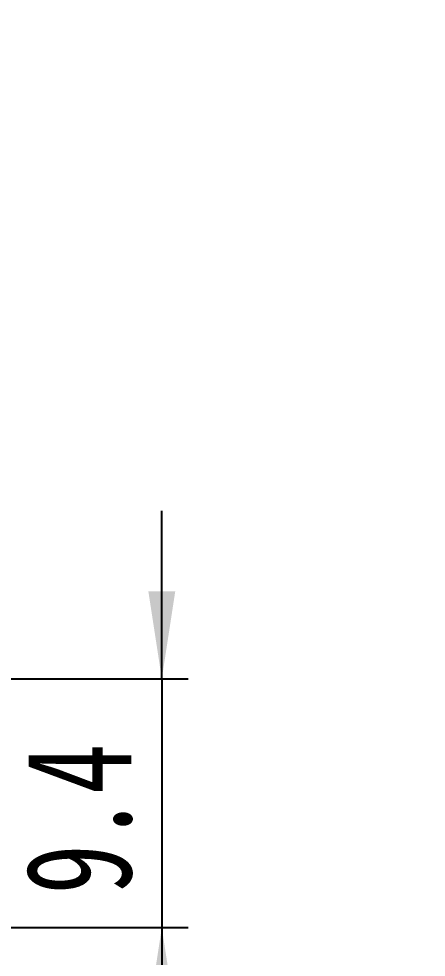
# Paper-space layout '시트2-ENG' of a CAD drawing. Header units: millimetres. Extents: x 5 to 415, y 5 to 292.
# Drawn here: x 64.25 to 79.67, y 170.01 to 205.5 of the extents above; entities that cross this region are included whole.
import ezdxf

# ---------------------------------------------------------------- set-up
doc = ezdxf.new("R2010")
doc.units = ezdxf.units.MM
doc.linetypes.add('CENTERX2', pattern=[20.32, 12.7, -2.54, 2.54, -2.54])
doc.layers.add('CENTER_LINE', color=7, linetype='CENTERX2')
doc.styles.add('SLDTEXTSTYLE0', font='TXT', dxfattribs={"width": 0.7})
doc.dimstyles.new('SLDDIMSTYLE2', dxfattribs={"dimtxt": 4, "dimasz": 3.302, "dimexe": 0, "dimexo": 0.0625, "dimgap": 1, "dimtad": 0, "dimtih": 1, "dimtoh": 1, "dimdec": 1, "dimrnd": 1e-09, "dimzin": 12, "dimdsep": 46, "dimtxsty": 'SLDTEXTSTYLE0', "dimsah": 1, "dimcen": 0, "dimadec": 0, "dimazin": 3, "dimtol": 1, "dimtp": 0.1, "dimtm": 0.1, "dimtfac": 1, "dimtdec": 1, "dimtmove": 0, "dimatfit": 3, "dimfxl": 1, "dimfrac": 2, "dimtolj": 1, "dimarcsym": 0})
doc.dimstyles.new('SLDDIMSTYLE8', dxfattribs={"dimtxt": 4, "dimasz": 3.302, "dimexe": 0, "dimexo": 0.0625, "dimgap": 1, "dimtad": 1, "dimdec": 1, "dimrnd": 1e-09, "dimzin": 12, "dimdsep": 46, "dimtxsty": 'SLDTEXTSTYLE0', "dimsah": 1, "dimcen": 0.09, "dimadec": 0, "dimazin": 3, "dimtfac": 1, "dimtdec": 1, "dimtmove": 0, "dimatfit": 0, "dimfxl": 1, "dimfrac": 2, "dimtolj": 1, "dimtzin": 12, "dimarcsym": 0})

# ---------------------------------------------------------------- blocks, each defined once
blk = doc.blocks.new('_D_30')
at = {"layer": 'CENTER_LINE'}
for p, q in [((100.591, 222.962), (64.57, 222.962)), ((109.641, 182.248), (100.591, 222.962)), ((110.401, 178.831), (109.641, 182.248)), ((110.401, 178.831), (111.779, 172.633))]:
    blk.add_line(p, q, dxfattribs=at)
for points in [[(109.641, 182.248), (109.421, 185.581), (108.429, 185.361)], [(110.401, 178.831), (110.621, 175.498), (111.613, 175.718)]]:
    blk.add_solid(points, dxfattribs=at)
at = {"layer": 'CENTER_LINE', "attachment_point": 1, "style": 'SLDTEXTSTYLE0'}
for s, insert, char_height in [('%%c', (64.57, 228.118), 4), ('3.5', (68.998, 228.118), 4), ('HOLE', (86.515, 228.118), 4), ('±0.1', (77.459, 226.77), 2.8)]:
    blk.add_mtext(s, dxfattribs=dict(at, insert=insert, char_height=char_height))
blk = doc.blocks.new('_D_42')
at = {"layer": 'CENTER_LINE'}
for p, q in [((69.666, 180.54), (69.666, 186.89)), ((62.215, 180.54), (70.666, 180.54)), ((69.666, 180.54), (69.666, 171.126)), ((63.94, 171.126), (70.666, 171.126)), ((69.666, 171.126), (69.666, 164.776))]:
    blk.add_line(p, q, dxfattribs=at)
for points in [[(69.666, 180.54), (70.174, 183.842), (69.158, 183.842)], [(69.666, 171.126), (69.158, 167.824), (70.174, 167.824)]]:
    blk.add_solid(points, dxfattribs=at)
at = {"layer": 'CENTER_LINE', "insert": (64.509, 172.377), "char_height": 4, "attachment_point": 1, "rotation": 90, "style": 'SLDTEXTSTYLE0'}
blk.add_mtext('9.4', dxfattribs=at)

psp = doc.layouts.new('시트2-ENG')

# ---------------------------------------------------------------- dimensions: what is measured, and where the dimension line sits
at = {"layer": 'CENTER_LINE'}
dim = psp.add_diameter_dim_2p(p1=(109.641, 182.248), p2=(110.401, 178.831), text='<> HOLE', dimstyle='SLDDIMSTYLE2', dxfattribs=at)
dim.commit()
dim.dimension.update_dxf_attribs({"geometry": '_D_30', "text_midpoint": (81.787, 225.792), "dimtype": 163})
dim = psp.add_linear_dim(base=(69.666, 171.126), p1=(61.215, 180.54), p2=(62.94, 171.126), angle=90, dimstyle='SLDDIMSTYLE8', dxfattribs=at)
dim.commit()
dim.dimension.update_dxf_attribs({"geometry": '_D_42', "text_midpoint": (69.666, 175.833), "dimtype": 160})

doc.saveas('drawing.dxf')
